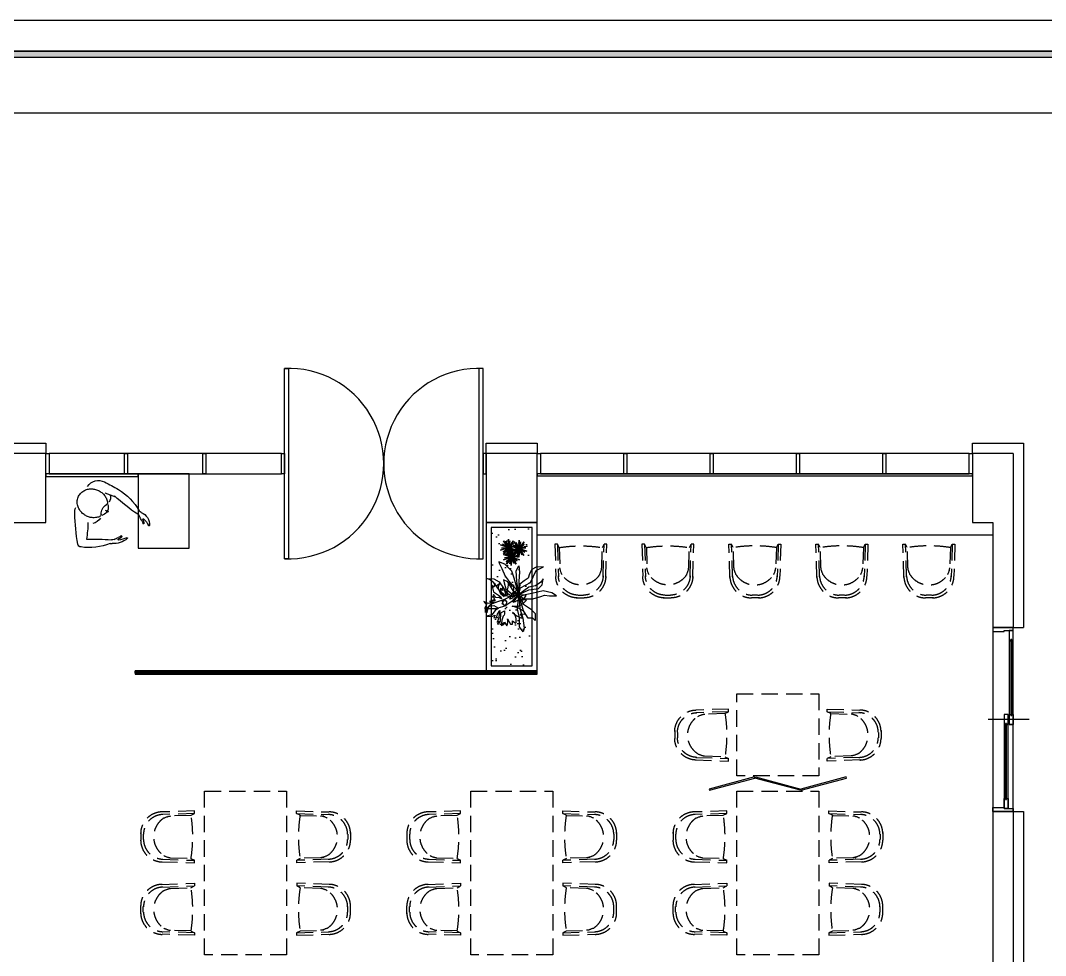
# Model space of a CAD drawing. Header units: inches. Extents: x 405346 to 489838, y -25612 to 14934.
# Drawn here: x 435196 to 445209, y -15275 to -6142 of the extents above; entities that cross this region are included whole.
import ezdxf
from ezdxf.enums import TextEntityAlignment as Align

# ---------------------------------------------------------------- set-up
doc = ezdxf.new("R2010")
doc.units = ezdxf.units.IN
doc.header["$LTSCALE"] = 200
doc.header["$MEASUREMENT"] = 0
doc.linetypes.add('DH-HID2', pattern=[1.2, 0.8, -0.4])
for name, color, linetype in [('04_FUR', 6, 'Continuous'), ('06-FUR', 6, 'Continuous'), ('07-DIM WAL', 5, 'Continuous'), ('08-HAT', 8, 'Continuous'), ('BLOCK', 6, 'Continuous'), ('C-WIN', 4, 'Continuous'), ('CO-DO-FR', 7, 'Continuous'), ('CO-DOOR', 8, 'Continuous'), ('CO-TREE', 251, 'Continuous'), ('F-SYM', 7, 'Continuous'), ('FORM(YOURNAME)-11', 1, 'Continuous'), ('FU-FURM', 251, 'DH-HID2'), ('TB-TEXT', 4, 'Continuous'), ('도면층2', 2, 'Continuous')]:
    doc.layers.add(name, color=color, linetype=linetype)
doc.styles.add('YOURNAME', font='HY울릉도M.TTF')

# ---------------------------------------------------------------- blocks, each defined once
blk = doc.blocks.new('FORM-PLAN')
at = {"layer": 'FORM(YOURNAME)-11'}
h = blk.add_hatch(color=256, dxfattribs=at)
h.dxf.hatch_style = 1
h.paths.add_polyline_path([(-71444, 55115), (10556, 55115), (10556, 54915), (-71444, 54915)])
h.paths.add_polyline_path([(-71444, -2085), (10556, -2085), (10556, -2285), (-71444, -2285)])
at = {"layer": 'Defpoints', "color": 158}
for points in [[(-71444, -2285), (10556, -2285), (10556, 55115), (-71444, 55115)], [(-69444, 53115), (-64, 53115), (-64, 1215), (-69444, 1215)]]:
    blk.add_lwpolyline(points, close=True, dxfattribs=at)
at = {"layer": 'FORM(YOURNAME)-11', "color": 250}
blk.add_lwpolyline([(-72444, -3285), (11556, -3285), (11556, 56115), (-72444, 56115)], close=True, dxfattribs=at)
at = {"layer": 'FORM(YOURNAME)-11'}
blk.add_lwpolyline([(-71444, 55115), (10556, 55115), (10556, 54915), (-71444, 54915)], close=True, dxfattribs=at)
at = {"layer": 'FORM(YOURNAME)-11', "color": 3, "style": 'YOURNAME'}
for tag, height, p in [('1', 450, (9905, 18188)), ('2', 450, (9905, 17544)), ('3', 450, (9905, 16257)), ('4', 450, (9905, 14326)), ('5', 515, (9905, 12009)), ('6', 515, (9905, 9757)), ('7', 515, (9905, 7504)), ('8', 515, (9905, 5252)), ('9', 515, (9905, 2999)), ('10', 515, (5655, 811)), ('11', 515, (9905, 747)), ('12', 515, (5655, -1441)), ('13', 515, (9905, -1441))]:
    blk.add_attdef(tag, text='', height=height, dxfattribs=at).set_placement(p, align=Align.MIDDLE_RIGHT)
blk = doc.blocks.new('*U201')
at = {"layer": 'F-SYM', "xscale": 0.3000000000000001, "yscale": 0.3000000000000001, "zscale": 0.3000000000000001}
blk.add_blockref('FORM-PLAN', (447071, -22977), dxfattribs=at)
blk = doc.blocks.new('FLOOR')
at = {"layer": '08-HAT'}
h = blk.add_hatch(dxfattribs=at)
h.set_pattern_fill('ANSI31', color=256, scale=10)
h.paths.add_polyline_path([(440292, 31922), (436362, 31922), (436362, 31892), (440292, 31892)])
at = {"layer": 'C-WIN'}
for p, q in [((437792, 34048), (435522, 34048)), ((444512, 34048), (440322, 34048)), ((435522, 33848), (437792, 33848)), ((440322, 33848), (444512, 33848))]:
    blk.add_line(p, q, dxfattribs=at)
for points in [[(444742, 30548), (444942, 30548), (444942, 32348), (444742, 32348)], [(444942, 30548), (444942, 32348), (444742, 32348), (444742, 30548)]]:
    blk.add_lwpolyline(points, close=True, dxfattribs=at)
at = {"layer": 'CO-DO-FR'}
for points in [[(435492, 34048), (435522, 34048), (435522, 33848), (435492, 33848)], [(436258, 34048), (436288, 34048), (436288, 33848), (436258, 33848)], [(437024, 34048), (437054, 34048), (437054, 33848), (437024, 33848)], [(437792, 34048), (437822, 34048), (437822, 33848), (437792, 33848)], [(439792, 34048), (439762, 34048), (439762, 33848), (439792, 33848)], [(440292, 34048), (440322, 34048), (440322, 33848), (440292, 33848)], [(441136, 34048), (441166, 34048), (441166, 33848), (441136, 33848)], [(441980, 34048), (442010, 34048), (442010, 33848), (441980, 33848)], [(442824, 34048), (442854, 34048), (442854, 33848), (442824, 33848)], [(443668, 34048), (443698, 34048), (443698, 33848), (443668, 33848)], [(444512, 34048), (444542, 34048), (444542, 33848), (444512, 33848)], [(444942, 32348), (444742, 32348), (444742, 32318), (444742, 32318), (444742, 32308), (444852, 32308), (444852, 32318), (444942, 32318), (444942, 32348)], [(444942, 30548), (444742, 30548), (444742, 30578), (444742, 30578), (444742, 30588), (444852, 30588), (444852, 30578), (444942, 30578), (444942, 30548)]]:
    blk.add_lwpolyline(points, close=True, dxfattribs=at)
at = {"layer": 'CO-DOOR', "color": 251}
blk.add_line((445097, 31448), (444697, 31448), dxfattribs=at)
at = {"layer": 'CO-DOOR'}
for points in [[(437822, 33018), (437822, 34877), (437862, 34877), (437862, 33018)], [(439762, 33018), (439762, 34877), (439722, 34877), (439722, 33018)], [(444942, 32218), (444942, 32318), (444902, 32318), (444902, 32218), (444917, 32218), (444917, 32228), (444927, 32228), (444927, 32218), (444942, 32218)], [(444917, 32228), (444917, 31488), (444927, 31488), (444927, 32228)], [(444892, 31398), (444892, 31498), (444852, 31498), (444852, 31398), (444867, 31398), (444867, 31408), (444877, 31408), (444877, 31398), (444892, 31398)], [(444942, 31498), (444942, 31398), (444902, 31398), (444902, 31498), (444917, 31498), (444917, 31488), (444927, 31488), (444927, 31498), (444942, 31498)], [(444867, 31408), (444867, 30668), (444877, 30668), (444877, 31408)], [(444892, 30678), (444892, 30578), (444852, 30578), (444852, 30678), (444867, 30678), (444867, 30668), (444877, 30668), (444877, 30678), (444892, 30678)]]:
    blk.add_lwpolyline(points, close=True, dxfattribs=at)
at = {"layer": 'CO-DOOR', "color": 251}
for points in [[(444902, 32318), (444902, 31398), (444942, 31398), (444942, 32318)], [(444892, 30578), (444892, 31498), (444852, 31498), (444852, 30578)]]:
    blk.add_lwpolyline(points, close=True, dxfattribs=at)
at = {"layer": 'CO-DOOR'}
for centre, start, end in [((437862, 33948), 267.5349, 92.4651), ((439722, 33948), 87.5349, 272.4651)]:
    blk.add_arc(centre, 930, start, end, dxfattribs=at)
at = {"layer": '도면층2', "color": 6}
for p, q in [((444542, 34048), (444542, 34148)), ((444542, 34148), (445042, 34148)), ((445042, 34148), (445042, 32348)), ((445042, 34148), (445042, 34048)), ((444942, 32348), (445042, 32348)), ((444942, 30548), (445042, 30548)), ((445042, 30548), (445042, 27748))]:
    blk.add_line(p, q, dxfattribs=at)
at = {"layer": '도면층2'}
for p, q in [((444542, 34048), (444542, 33372)), ((444942, 34048), (444542, 34048)), ((444542, 34048), (444542, 33372)), ((444942, 34048), (444942, 32348)), ((434992, 33372), (435492, 33372)), ((444542, 33372), (444742, 33372)), ((444742, 33372), (444742, 32348)), ((444942, 33372), (444942, 33372)), ((444742, 32348), (444942, 32348)), ((444742, 32348), (444942, 32348)), ((444742, 30548), (444742, 28348)), ((444742, 30548), (444942, 30548)), ((444742, 30548), (444942, 30548)), ((444942, 30548), (444942, 27748))]:
    blk.add_line(p, q, dxfattribs=at)
at = {"layer": '도면층2', "color": 6}
for points in [[(435492, 34048), (434992, 34048), (434992, 34148), (435492, 34148)], [(440292, 34048), (439792, 34048), (439792, 34148), (440292, 34148)]]:
    blk.add_lwpolyline(points, close=True, dxfattribs=at)
at = {"layer": '도면층2'}
for points in [[(434992, 33372), (435492, 33372), (435492, 34048), (434992, 34048)], [(439792, 33372), (440292, 33372), (440292, 34048), (439792, 34048)]]:
    blk.add_lwpolyline(points, close=True, dxfattribs=at)
at = {"layer": '도면층2', "color": 3}
blk.add_lwpolyline([(440292, 31922), (436362, 31922), (436362, 31892), (440292, 31892)], close=True, dxfattribs=at)
blk = doc.blocks.new('T-022')
at = {"layer": 'CO-TREE'}
for p, q in [((-165, 222), (-34, 125)), ((-38, 119), (-165, 222)), ((-123, 225), (-35, 129)), ((-40, 127), (-123, 225)), ((-83, 281), (-34, 125)), ((-40, 123), (-83, 281)), ((-47, 258), (-32, 129)), ((-37, 130), (-47, 258)), ((-40, 127), (18, 280)), ((-37, 130), (100, 220)), ((18, 280), (-34, 125)), ((100, 220), (-34, 125)), ((-33, 131), (34, 240)), ((34, 240), (-29, 127)), ((-197, 126), (-34, 125)), ((-34, 118), (-197, 126)), ((-59, -88), (-187, 15)), ((-187, 15), (-55, -82)), ((-167, 29), (-34, 125)), ((-30, 119), (-167, 29)), ((-164, 153), (-37, 128)), ((-40, 123), (-164, 153)), ((-156, 71), (-39, 125)), ((-38, 119), (-156, 71)), ((-144, 18), (-56, -77)), ((-61, -80), (-144, 18)), ((-105, 74), (-55, -82)), ((-62, -84), (-105, 74)), ((-101, 9), (-38, 122)), ((-34, 118), (-101, 9)), ((-85, -31), (-34, 125)), ((-27, 122), (-85, -31)), ((-68, 51), (-53, -78)), ((-59, -77), (-68, 51)), ((-61, -80), (-3, 73)), ((-59, -77), (78, 13)), ((-3, 73), (-55, -82)), ((-55, -75), (13, 33)), ((78, 13), (-55, -82)), ((13, 33), (-51, -80)), ((-20, -9), (-35, 120)), ((130, 123), (-34, 125)), ((16, -32), (-34, 125)), ((98, 27), (-34, 125)), ((-33, 131), (130, 123)), ((55, 25), (-32, 120)), ((97, 96), (-30, 121)), ((-30, 119), (-20, -9)), ((-29, 130), (89, 178)), ((-29, 130), (98, 27)), ((89, 178), (-28, 124)), ((-27, 127), (16, -32)), ((-27, 127), (97, 96)), ((-27, 122), (55, 25)), ((3, 73), (134, -25)), ((130, -30), (3, 73)), ((4, 4), (131, -21)), ((128, -27), (4, 4)), ((45, 75), (133, -20)), ((128, -22), (45, 75)), ((85, 131), (134, -25)), ((128, -27), (85, 131)), ((121, 109), (136, -20)), ((131, -19), (121, 109)), ((128, -22), (186, 131)), ((131, -19), (268, 71)), ((186, 131), (134, -25)), ((268, 71), (134, -25)), ((135, -18), (202, 91)), ((202, 91), (139, -22)), ((139, -19), (257, 29)), ((257, 29), (140, -25)), ((-55, -89), (-219, -81)), ((-219, -81), (-55, -82)), ((-188, -178), (-55, -82)), ((-51, -88), (-188, -178)), ((-62, -84), (-186, -54)), ((-186, -54), (-59, -79)), ((-178, -136), (-60, -82)), ((-59, -88), (-178, -136)), ((-123, -198), (-59, -85)), ((-55, -89), (-123, -198)), ((-107, -238), (-55, -82)), ((-49, -84), (-107, -238)), ((-42, -215), (-57, -87)), ((-55, -75), (109, -83)), ((109, -83), (-55, -82)), ((-6, -238), (-55, -82)), ((77, -179), (-55, -82)), ((34, -182), (-54, -87)), ((-51, -77), (68, -29)), ((-51, -77), (77, -179)), ((76, -111), (-51, -86)), ((-51, -88), (-42, -215)), ((68, -29), (-50, -83)), ((-49, -80), (-6, -238)), ((-49, -80), (76, -111)), ((-49, -84), (34, -182)), ((1, -120), (134, -25)), ((138, -30), (1, -120)), ((12, -78), (129, -24)), ((130, -30), (12, -78)), ((181, -50), (18, -42)), ((18, -42), (182, -43)), ((67, -140), (130, -27)), ((134, -31), (67, -140)), ((83, -180), (134, -25)), ((141, -27), (83, -180)), ((148, -158), (133, -29)), ((184, -181), (134, -25)), ((266, -122), (134, -25)), ((298, -26), (134, -25)), ((135, -18), (298, -26)), ((223, -125), (136, -30)), ((265, -53), (138, -28)), ((138, -30), (148, -158)), ((139, -19), (266, -122)), ((141, -23), (184, -181)), ((141, -23), (265, -53)), ((141, -27), (223, -125))]:
    blk.add_line(p, q, dxfattribs=at)
blk = doc.blocks.new('T-039')
at = {"layer": 'CO-TREE'}
for p, q in [((-25, 405), (-48, 301)), ((12, 461), (-25, 405)), ((4, 318), (12, 377)), ((12, 377), (12, 461)), ((-298, 216), (-343, 304)), ((-343, 304), (-337, 214)), ((-125, 290), (-196, 301)), ((-196, 301), (-156, 270)), ((-156, 270), (-111, 205)), ((-80, 242), (-125, 290)), ((-48, 301), (-19, 160)), ((20, 270), (4, 318)), ((46, 174), (20, 270)), ((-337, 214), (-311, 160)), ((-311, 160), (-259, 135)), ((-153, 146), (-298, 216)), ((-259, 135), (-203, 118)), ((-88, 25), (-153, 146)), ((-111, 205), (-93, 124)), ((-61, 124), (-80, 242)), ((-19, 160), (2, 59)), ((46, 62), (46, 174)), ((111, 61), (168, 146)), ((168, 146), (225, 203)), ((225, 203), (311, 203)), ((311, 203), (282, 175)), ((282, 175), (282, 118)), ((-356, 2), (-277, 11)), ((-293, -31), (-356, 2)), ((-277, 11), (-169, 2)), ((-4, 3), (-204, -54)), ((-203, 118), (-172, 67)), ((-172, 67), (-132, 14)), ((-169, 2), (-4, 3)), ((-4, 3), (-167, -20)), ((-132, 14), (-4, 3)), ((-93, 124), (-4, 3)), ((-4, 3), (-88, 25)), ((-85, -40), (-4, 3)), ((-4, 3), (-61, 124)), ((-4, 3), (-25, -45)), ((-17, -85), (-4, 3)), ((-4, 3), (46, 62)), ((196, 61), (-4, 3)), ((-4, 3), (111, 61)), ((2, 59), (-4, 3)), ((-4, 3), (167, 16)), ((173, -12), (-4, 3)), ((-4, 3), (25, -96)), ((167, 16), (283, 53)), ((275, 11), (173, -12)), ((282, 118), (196, 61)), ((391, 11), (275, 11)), ((283, 53), (406, 70)), ((451, 56), (391, 11)), ((406, 70), (451, 56)), ((-318, -111), (-375, -168)), ((-290, -82), (-318, -111)), ((-167, -20), (-293, -31)), ((-204, -54), (-290, -82)), ((-182, -127), (-85, -40)), ((-67, -76), (-161, -133)), ((-75, -155), (-46, -122)), ((-25, -45), (-67, -76)), ((-46, -122), (-17, -85)), ((-30, -150), (12, -88)), ((12, -88), (4, -17)), ((4, -17), (82, -82)), ((25, -96), (12, -161)), ((53, -168), (25, -111)), ((82, -82), (139, -168)), ((-375, -168), (-403, -240)), ((-403, -240), (-380, -231)), ((-380, -231), (-324, -203)), ((-324, -203), (-227, -164)), ((-227, -164), (-182, -127)), ((-198, -302), (-161, -237)), ((-161, -133), (-185, -186)), ((-185, -186), (-148, -175)), ((-161, -237), (-83, -186)), ((-148, -175), (-75, -155)), ((-61, -237), (-148, -302)), ((-83, -186), (-30, -150)), ((12, -161), (-61, -237)), ((82, -254), (53, -168)), ((139, -168), (168, -282)), ((-201, -386), (-198, -302)), ((-185, -347), (-201, -386)), ((-148, -302), (-185, -347)), ((111, -339), (82, -254)), ((168, -397), (111, -339)), ((168, -282), (168, -397))]:
    blk.add_line(p, q, dxfattribs=at)
blk = doc.blocks.new('T-038')
at = {"layer": 'CO-TREE'}
for p, q in [((-256, 255), (-247, 200)), ((-202, 237), (-256, 255)), ((-247, 200), (-238, 182)), ((-192, 383), (-202, 337)), ((-202, 337), (-183, 301)), ((-128, 182), (-202, 237)), ((-156, 356), (-192, 383)), ((-183, 301), (-165, 283)), ((-165, 283), (-110, 246)), ((-128, 310), (-156, 356)), ((-92, 301), (-128, 310)), ((-101, 392), (-110, 337)), ((-110, 337), (-92, 301)), ((-110, 246), (-55, 127)), ((-83, 374), (-101, 392)), ((-19, 301), (-83, 374)), ((18, 237), (-19, 301)), ((18, 155), (18, 237)), ((45, 219), (18, 109)), ((73, 264), (45, 219)), ((109, 328), (73, 264)), ((137, 356), (109, 328)), ((173, 356), (137, 356)), ((164, 292), (173, 356)), ((173, 273), (164, 292)), ((210, 301), (173, 273)), ((201, 191), (246, 283)), ((246, 310), (210, 301)), ((246, 283), (246, 310)), ((-394, 91), (-449, 72)), ((-449, 72), (-449, 36)), ((-449, 36), (-357, 27)), ((-403, 145), (-366, 109)), ((-330, 145), (-403, 145)), ((-366, 109), (-394, 91)), ((-357, 27), (-266, 8)), ((-256, 136), (-330, 145)), ((-238, 182), (-284, 173)), ((-284, 173), (-266, 155)), ((-266, 155), (-211, 136)), ((-266, 8), (-229, 17)), ((-183, 91), (-256, 136)), ((-229, 17), (-174, -1)), ((-211, 136), (-138, 118)), ((-119, 63), (-183, 91)), ((-138, 118), (-119, 63)), ((-55, 127), (-128, 182)), ((-46, 8), (-83, 8)), ((-83, 8), (-83, -19)), ((-28, -10), (-46, 8)), ((-10, 8), (-28, -10)), ((-19, -19), (-10, 8)), ((18, 109), (18, 155)), ((137, 118), (201, 191)), ((164, 155), (137, 118)), ((228, 182), (164, 155)), ((265, 191), (228, 182)), ((338, 191), (265, 191)), ((265, 17), (320, 54)), ((301, 27), (265, 17)), ((301, 118), (320, 145)), ((356, 118), (301, 118)), ((338, 27), (301, 27)), ((320, 145), (347, 173)), ((320, 54), (365, 81)), ((329, -37), (402, 8)), ((347, 173), (338, 191)), ((365, 17), (338, 27)), ((365, 118), (356, 118)), ((365, 81), (365, 118)), ((402, 8), (365, 17)), ((-421, -138), (-375, -202)), ((-366, -156), (-421, -138)), ((-330, -156), (-366, -156)), ((-321, -47), (-339, -83)), ((-293, -74), (-339, -120)), ((-339, -83), (-293, -74)), ((-339, -120), (-266, -111)), ((-220, -111), (-330, -156)), ((-266, -28), (-321, -47)), ((-174, -1), (-266, -28)), ((-266, -111), (-165, -47)), ((-266, -257), (-174, -120)), ((-165, -47), (-220, -111)), ((-174, -120), (-128, -101)), ((-147, -138), (-156, -211)), ((-128, -101), (-147, -138)), ((-83, -19), (-110, -19)), ((-110, -19), (-101, -28)), ((-101, -28), (-101, -65)), ((-101, -65), (-83, -56)), ((-83, -56), (-83, -92)), ((-83, -92), (-74, -65)), ((-74, -65), (-28, -92)), ((-46, -74), (-10, -65)), ((-28, -92), (-46, -74)), ((9, -28), (-19, -19)), ((-19, -56), (9, -28)), ((-10, -65), (-19, -56)), ((0, -248), (54, -156)), ((54, -156), (100, -220)), ((100, -129), (265, -156)), ((173, -175), (100, -129)), ((146, -111), (109, -37)), ((109, -37), (164, -37)), ((310, -120), (146, -111)), ((164, -37), (192, -47)), ((237, -193), (173, -175)), ((192, -47), (210, -65)), ((210, -65), (292, -92)), ((246, -248), (237, -193)), ((265, -156), (329, -184)), ((292, -92), (347, -101)), ((347, -138), (310, -120)), ((310, -147), (347, -138)), ((374, -165), (310, -147)), ((365, -37), (329, -37)), ((329, -184), (374, -165)), ((338, -56), (365, -37)), ((374, -56), (338, -56)), ((347, -65), (374, -56)), ((384, -65), (347, -65)), ((347, -101), (402, -101)), ((365, -74), (384, -65)), ((402, -101), (365, -74)), ((-375, -202), (-430, -229)), ((-430, -229), (-357, -248)), ((-357, -248), (-394, -284)), ((-394, -284), (-266, -257)), ((-156, -211), (-211, -257)), ((-211, -257), (-183, -266)), ((-183, -266), (-92, -220)), ((-92, -220), (-128, -257)), ((-128, -257), (-83, -229)), ((-83, -229), (-110, -303)), ((-110, -303), (-83, -257)), ((-83, -257), (-74, -330)), ((-74, -330), (-55, -239)), ((-37, -357), (-74, -440)), ((-74, -440), (-10, -394)), ((-55, -239), (-37, -357)), ((-10, -394), (45, -421)), ((18, -339), (0, -248)), ((82, -367), (18, -339)), ((137, -376), (82, -367)), ((82, -403), (137, -376)), ((100, -220), (182, -284)), ((182, -284), (210, -394)), ((192, -220), (246, -248)), ((219, -293), (192, -220)), ((210, -394), (219, -293)), ((45, -421), (137, -412)), ((137, -412), (82, -403))]:
    blk.add_line(p, q, dxfattribs=at)
blk = doc.blocks.new('F-122')
at = {"layer": 'FU-FURM'}
for p, q in [((-45, 508), (33, 508)), ((-26, 482), (27, 482)), ((-228, -17), (-218, 303)), ((218, 302), (228, -17)), ((243, 308), (254, -17)), ((-254, -17), (-244, 297)), ((-210, 17), (-204, 215)), ((-203, 225), (-204, 222)), ((-204, 222), (-204, 219)), ((-204, 219), (-204, 215)), ((-202, 231), (-203, 228)), ((-203, 228), (-203, 225)), ((-201, 235), (-202, 231)), ((-200, 238), (-201, 235)), ((-199, 242), (-200, 238)), ((-198, 247), (-199, 242)), ((-196, 252), (-198, 247)), ((-194, 257), (-196, 252)), ((-192, 262), (-194, 257)), ((-190, 267), (-192, 262)), ((-188, 272), (-190, 267)), ((-186, 277), (-188, 272)), ((-183, 281), (-186, 277)), ((183, 282), (185, 278)), ((185, 278), (187, 273)), ((187, 273), (189, 268)), ((189, 268), (191, 263)), ((191, 263), (193, 257)), ((193, 257), (195, 252)), ((195, 252), (197, 247)), ((197, 247), (199, 243)), ((199, 243), (200, 239)), ((200, 239), (201, 235)), ((201, 235), (201, 232)), ((201, 232), (202, 229)), ((202, 229), (203, 226)), ((203, 226), (203, 222)), ((203, 222), (203, 219)), ((203, 219), (204, 216)), ((204, 216), (210, 17)), ((-212, 17), (-228, -17)), ((212, 17), (228, -17)), ((-228, -17), (-254, -17)), ((254, -17), (228, -17))]:
    blk.add_line(p, q, dxfattribs=at)
for centre, radius, start, end in [((-31, 294), 214, 90.9092, 178.7855), ((30, 294), 214, 1.3567, 89.233), ((-25, 287), 194, 90.9092, 178.7854), ((24, 287), 194, 1.3565, 89.233), ((0, 162), 219, 33.195, 146.9472), ((0, 162), 219, 158.3494, 158.4722), ((0, 162), 219, 21.67, 21.7928), ((-2, 1331), 1331, 260.9232, 279.2189)]:
    blk.add_arc(centre, radius, start, end, dxfattribs=at)
blk = doc.blocks.new('H-092')
at = {"layer": 'BLOCK'}
for p, q in [((21.284736, 100.433664), (15.56928, 91.725312)), ((27.60768, 108.632064), (21.284736, 100.433664)), ((34.474368, 116.289408), (27.60768, 108.632064)), ((41.82144, 123.383424), (34.474368, 116.289408)), ((49.588224, 129.89952), (41.82144, 123.383424)), ((57.717888, 135.830016), (49.588224, 129.89952)), ((66.157056, 141.17184), (57.717888, 135.830016)), ((74.858112, 145.926528), (66.157056, 141.17184)), ((83.777664, 150.098688), (74.858112, 145.926528)), ((92.876928, 153.694464), (83.777664, 150.098688)), ((102.121344, 156.720384), (92.876928, 153.694464)), ((111.481344, 159.184128), (102.121344, 156.720384)), ((120.928896, 161.092608), (111.481344, 159.184128)), ((130.440192, 162.4512), (120.928896, 161.092608)), ((139.992576, 163.264512), (130.440192, 162.4512)), ((149.564928, 163.535232), (139.992576, 163.264512)), ((159.137664, 163.264512), (149.564928, 163.535232)), ((168.690048, 162.450816), (159.137664, 163.264512)), ((178.20096, 161.092224), (168.690048, 162.450816)), ((187.648896, 159.18336), (178.20096, 161.092224)), ((197.008512, 156.719616), (187.648896, 159.18336)), ((206.253312, 153.693312), (197.008512, 156.719616)), ((215.352192, 150.097536), (206.253312, 153.693312)), ((224.271744, 145.925376), (215.352192, 150.097536)), ((232.9728, 141.170304), (224.271744, 145.925376)), ((241.411968, 135.82848), (232.9728, 141.170304)), ((249.541248, 129.897984), (241.411968, 135.82848)), ((257.308032, 123.381504), (249.541248, 129.897984)), ((264.65472, 116.287488), (257.308032, 123.381504)), ((271.521408, 108.630144), (264.65472, 116.287488)), ((272.610816, 107.305728), (271.521408, 108.630144)), ((548.012928, 199.117824), (547.583616, 199.747584)), ((548.53632, 198.316032), (548.012928, 199.117824)), ((549.001728, 197.570688), (548.53632, 198.316032)), ((549.419904, 196.873728), (549.001728, 197.570688)), ((549.057792, 169.703424), (549.33504, 169.567488)), ((549.33504, 169.567488), (550.937856, 169.034496)), ((549.798912, 196.21824), (549.419904, 196.873728)), ((550.145664, 195.597312), (549.798912, 196.21824)), ((550.466304, 195.005184), (550.145664, 195.597312)), ((550.765056, 194.435712), (550.466304, 195.005184)), ((551.046144, 193.884672), (550.765056, 194.435712)), ((550.937856, 169.034496), (552.478848, 169.024128)), ((551.312256, 193.347456), (551.046144, 193.884672)), ((551.566464, 192.819456), (551.312256, 193.347456)), ((551.811456, 192.296448), (551.566464, 192.819456)), ((552.048768, 191.77536), (551.811456, 192.296448)), ((552.28032, 191.251584), (552.048768, 191.77536)), ((552.508416, 190.72128), (552.28032, 191.251584)), ((552.478848, 169.024128), (553.81248, 169.623168)), ((552.733824, 190.180224), (552.508416, 190.72128)), ((552.958464, 189.624192), (552.733824, 190.180224)), ((553.183872, 189.048192), (552.958464, 189.624192)), ((553.410432, 188.446464), (553.183872, 189.048192)), ((553.640064, 187.813248), (553.410432, 188.446464)), ((553.873536, 187.141632), (553.640064, 187.813248)), ((553.81248, 169.623168), (554.828928, 170.781312)), ((554.111616, 186.422784), (553.873536, 187.141632)), ((554.354304, 185.647104), (554.111616, 186.422784)), ((554.601984, 184.804224), (554.354304, 185.647104)), ((554.85312, 183.88032), (554.601984, 184.804224)), ((554.828928, 170.781312), (555.495552, 172.333056)), ((555.105024, 182.8608), (554.85312, 183.88032)), ((555.35232, 181.72992), (555.105024, 182.8608)), ((555.585024, 180.4704), (555.35232, 181.72992)), ((555.495552, 172.333056), (555.85152, 174.07488)), ((555.78624, 179.069184), (555.585024, 180.4704)), ((555.929088, 177.520512), (555.78624, 179.069184)), ((555.85152, 174.07488), (555.970944, 175.838976)), ((555.970944, 175.838976), (555.929088, 177.520512)), ((-2.727936, 31.689984), (-2.72832, 21.053568)), ((-2.72832, 21.053568), (-1.8144, 10.461312)), ((-1.813632, 42.28224), (-2.727936, 31.689984)), ((-1.8144, 10.461312), (0, 0)), ((0.001152, 52.743552), (-1.813632, 42.28224)), ((0, 0), (2.688384, -10.248192)), ((2.689536, 62.991744), (0.001152, 52.743552)), ((6.213888, 72.948864), (2.689536, 62.991744)), ((10.52544, 82.546944), (6.213888, 72.948864)), ((15.56928, 91.725312), (10.52544, 82.546944)), ((291.275904, 26.36928), (312.467328, 26.36928)), ((307.126272, 18.210048), (307.358976, 18.238464)), ((307.35936, 34.500096), (307.126656, 34.528896)), ((307.358976, 18.238464), (308.323584, 18.367872)), ((308.323968, 34.370688), (307.35936, 34.500096)), ((308.323584, 18.367872), (309.3792, 18.530688)), ((309.379968, 34.207488), (308.323968, 34.370688)), ((309.3792, 18.530688), (310.541952, 18.737664)), ((310.542336, 34.000512), (309.379968, 34.207488)), ((310.541952, 18.737664), (311.826816, 19.002624)), ((311.8272, 33.735552), (310.542336, 34.000512)), ((311.826816, 19.002624), (313.248, 19.345152)), ((313.248768, 33.393024), (311.8272, 33.735552)), ((313.248, 19.345152), (314.811648, 19.79136)), ((314.812032, 32.946816), (313.248768, 33.393024)), ((314.811648, 19.79136), (316.505856, 20.37504)), ((316.50624, 32.362752), (314.812032, 32.946816)), ((316.505856, 20.37504), (318.282624, 21.13728)), ((318.283008, 31.600512), (316.50624, 32.362752)), ((318.282624, 21.13728), (320.035584, 22.1184)), ((320.035968, 30.619392), (318.283008, 31.600512)), ((320.035584, 22.1184), (321.580416, 23.341056)), ((321.5808, 29.396352), (320.035968, 30.619392)), ((321.580416, 23.341056), (322.66752, 24.786432)), ((322.667904, 27.950976), (321.5808, 29.396352)), ((322.66752, 24.786432), (323.06304, 26.368896)), ((323.06304, 26.368896), (322.667904, 27.950976)), ((2.688384, -10.248192), (6.212352, -20.205696)), ((6.212352, -20.205696), (10.52352, -29.803392)), ((10.52352, -29.803392), (15.566976, -38.982144)), ((15.566976, -38.982144), (21.282048, -47.69088)), ((21.282048, -47.69088), (27.604992, -55.889664)), ((27.604992, -55.889664), (34.471296, -63.547008)), ((34.471296, -63.547008), (41.818368, -70.641408)), ((41.818368, -70.641408), (49.584768, -77.157504)), ((49.584768, -77.157504), (57.714048, -83.088384)), ((57.714048, -83.088384), (66.153216, -88.430592)), ((66.153216, -88.430592), (74.853888, -93.185664)), ((74.853888, -93.185664), (83.77344, -97.357824)), ((83.77344, -97.357824), (92.872704, -100.953984)), ((206.248704, -100.956672), (215.348352, -97.36128)), ((215.348352, -97.36128), (224.267904, -93.189504)), ((224.267904, -93.189504), (232.96896, -88.434816)), ((232.96896, -88.434816), (241.408128, -83.092992)), ((241.408128, -83.092992), (249.537792, -77.16288)), ((249.537792, -77.16288), (257.304576, -70.646784)), ((257.304576, -70.646784), (264.652032, -63.552768)), ((264.652032, -63.552768), (271.51872, -55.895808)), ((271.51872, -55.895808), (272.611584, -54.566016)), ((92.872704, -100.953984), (102.11712, -103.980288)), ((102.11712, -103.980288), (111.476736, -106.444416)), ((111.476736, -106.444416), (120.924288, -108.352896)), ((120.924288, -108.352896), (130.435584, -109.711872)), ((130.435584, -109.711872), (139.987968, -110.525568)), ((139.987968, -110.525568), (149.56032, -110.796672)), ((149.56032, -110.796672), (159.133056, -110.525952)), ((159.133056, -110.525952), (168.68544, -109.713024)), ((168.68544, -109.713024), (178.196736, -108.354432)), ((178.196736, -108.354432), (187.644288, -106.446336)), ((187.644288, -106.446336), (197.004288, -103.982592)), ((197.004288, -103.982592), (206.248704, -100.956672))]:
    blk.add_line(p, q, dxfattribs=at)
for centre, radius, start, end in [((2280.19008, -1154.893824), 2612.404608, 142.222, 148.8030000001), ((241.329408, 425.346432), 32.8416, 61.51854, 141.0481), ((34.507776, -104.089728), 601.22304, 40.7222300002, 68.5449099999), ((-953.511168, 808.599936), 1299.66336, 332.6115000001, 339.9390000002), ((1118.39424, 1736.295168), 1615.824, 238.2156999998, 246.8383000001), ((470.65152, 213.239424), 39.410304, 31.1911100001, 71.9938700001), ((520.030464, 313.85472), 39.410304, 220.7228999999, 248.0511999997), ((866.478336, 476.527488), 436.02432, 213.8514000002, 219.6531999999), ((433.677312, 99.57696), 191.612928, 19.91315, 68.0506600002), ((542.471808, 215.693952), 3.84, 55.2992700002, 215.6405), ((459.458688, 156.173952), 98.306304, 26.3088700001, 35.64045), ((400.553472, 10.752), 253.122816, 36.2606871243, 55.2982199998), ((155.051136, 131.981952), 127.999872, 148.8030000001, 176.0864), ((184.789248, 115.022976), 102.423936, 0, 52.1874700001), ((254.932992, 92.52096), 22.972416, 329.6627999999, 39.7872), ((425.684736, 111.190656), 136.491264, 25.3385599998, 39.65242), ((609.029376, 163.099392), 5.106816, 211.0123999999, 19.9135999998), ((367.971456, 26.36928), 108, 149.6632999998, 210.3367000002), ((229.014144, 29.607936), 85.71072, 311.5631999997, 353.3252), ((229.014144, 23.130624), 85.711104, 6.674834, 48.4368200002), ((156.364416, -85.358208), 127.999872, 183.9583000001, 268.2371999997), ((184.789248, -62.284416), 102.42432, 320.1335999999, 0), ((254.932992, -39.7824), 22.972416, 320.2128, 30.3372000001), ((714.493824, -1703.618688), 1615.824, 94.4749499999, 104.7050999999), ((588.883968, -53.316096), 39.410304, 269.3185000003, 310.1211), ((625.73376, 2.349696), 127.742208, 262.8745999996, 335.4198), ((879.486336, -429.548544), 436.024704, 121.6599999998, 127.4618), ((578.984064, 57.759744), 136.491264, 301.6605999999, 315.9745), ((660.195072, -75.580032), 3.84, 128.5301, 280.0012999999), ((596.56512, 4.326912), 98.30592, 308.5301999999, 332.1095999999), ((628.075776, 86.160384), 168.7488, 281.2655000005, 308.3774), ((680.285568, -39.376896), 3.896448, 324.2125999998, 144.2138), ((736.23552, -50.666112), 5.665536, 358.7777000001, 126.7988), ((86.070912, -1415.445504), 1299.662208, 79.6634399998, 84.5040299998), ((277.404288, 387.024768), 601.22304, 272.7679000001, 300.7546999999), ((605.000064, -163.511808), 39.410304, 82.8745299998, 120.7549), ((232.793472, 2397.869952), 2612.404608, 268.2371, 271.6153999998)]:
    blk.add_arc(centre, radius, start, end, dxfattribs=at)
blk = doc.blocks.new('FLLLL')
at = {"layer": '08-HAT'}
h = blk.add_hatch(dxfattribs=at)
h.set_pattern_fill('AR-SAND', color=256, scale=100, angle=-90)
h.set_pattern_definition([(307.5, (456757.47, 449126.53), (192.682377, 6.299336), [0, -152, 0, -170, 0, -162.5]), (277.5, (456757.47, 449126.53), (282.2146, -176.97767), [0, -82, 0, -137, 0, -52.5]), (237.5, (456757.47, 449249.53), (0.565905, -311.414186), [0, -50, 0, -180, 0, -235]), (227.5, (456757.47, 449249.53), (87.76756, -300.61266), [0, -25, 0, -118, 0, -135])])
h.paths.add_polyline_path([(466017, 7435), (466017, 8785), (465642, 8785), (465642, 7435)])
at = {"layer": '04_FUR'}
for points in [[(462192, 9310), (461292, 9310), (461292, 9285), (462192, 9285), (462192, 9310)], [(470342, 9310), (466092, 9310), (466092, 9290), (470342, 9290), (470342, 9310)], [(470342, 9290), (470342, 8835), (470542, 8835), (470542, 8710), (466092, 8710), (466092, 9290)]]:
    blk.add_lwpolyline(points, dxfattribs=at)
for points in [[(462192, 8585), (462692, 8585), (462692, 9310), (462192, 9310)], [(465592, 8835), (465592, 7385), (466092, 7385), (466092, 8835)], [(465642, 8785), (465642, 7435), (466042, 7435), (466042, 8785)]]:
    blk.add_lwpolyline(points, close=True, dxfattribs=at)
at = {"layer": '06-FUR', "color": 8}
for p, q in [((464266, 5011), (464266, 5089)), ((466866, 5011), (466866, 5089)), ((469466, 5011), (469466, 5089))]:
    blk.add_line(p, q, dxfattribs=at)
at = {"layer": '06-FUR'}
for points in [[(468218, 6338), (468215, 6350), (467770, 6231), (467774, 6219)], [(468218, 6338), (468222, 6350), (468666, 6231), (468662, 6219)], [(469114, 6338), (469110, 6350), (468666, 6231), (468669, 6219)]]:
    blk.add_lwpolyline(points, close=True, dxfattribs=at)
at = {"layer": 'FU-FURM'}
for p, q in [((462743, 6017), (462428, 6007)), ((462743, 5992), (462743, 6017)), ((463741, 6017), (464056, 6007)), ((463741, 5992), (463741, 6017)), ((465343, 6017), (465028, 6007)), ((465343, 5992), (465343, 6017)), ((466341, 6017), (466656, 6007)), ((466341, 5992), (466341, 6017)), ((467943, 6017), (467628, 6007)), ((467943, 5992), (467943, 6017)), ((468941, 6017), (469256, 6007)), ((468941, 5992), (468941, 6017)), ((462743, 5992), (462422, 5982)), ((462444, 5947), (462448, 5949)), ((462448, 5949), (462453, 5951)), ((462453, 5951), (462458, 5953)), ((462458, 5953), (462463, 5955)), ((462463, 5955), (462469, 5958)), ((462469, 5958), (462474, 5959)), ((462474, 5959), (462479, 5961)), ((462479, 5961), (462483, 5963)), ((462483, 5963), (462487, 5964)), ((462487, 5964), (462491, 5965)), ((462491, 5965), (462494, 5965)), ((462494, 5965), (462497, 5966)), ((462497, 5966), (462500, 5967)), ((462500, 5967), (462504, 5967)), ((462504, 5967), (462507, 5967)), ((462507, 5967), (462510, 5968)), ((462709, 5974), (462510, 5968)), ((462709, 5975), (462743, 5992)), ((463741, 5992), (464062, 5982)), ((463775, 5975), (463741, 5992)), ((463775, 5974), (463974, 5968)), ((463977, 5967), (463974, 5968)), ((463980, 5967), (463977, 5967)), ((463984, 5967), (463980, 5967)), ((463987, 5966), (463984, 5967)), ((463990, 5965), (463987, 5966)), ((463993, 5965), (463990, 5965)), ((463997, 5964), (463993, 5965)), ((464001, 5963), (463997, 5964)), ((464005, 5961), (464001, 5963)), ((464010, 5959), (464005, 5961)), ((464015, 5958), (464010, 5959)), ((464021, 5955), (464015, 5958)), ((464026, 5953), (464021, 5955)), ((464031, 5951), (464026, 5953)), ((464036, 5949), (464031, 5951)), ((464040, 5947), (464036, 5949)), ((465343, 5992), (465022, 5982)), ((465044, 5947), (465048, 5949)), ((465048, 5949), (465053, 5951)), ((465053, 5951), (465058, 5953)), ((465058, 5953), (465063, 5955)), ((465063, 5955), (465069, 5958)), ((465069, 5958), (465074, 5959)), ((465074, 5959), (465079, 5961)), ((465079, 5961), (465083, 5963)), ((465083, 5963), (465087, 5964)), ((465087, 5964), (465091, 5965)), ((465091, 5965), (465094, 5965)), ((465094, 5965), (465097, 5966)), ((465097, 5966), (465100, 5967)), ((465100, 5967), (465104, 5967)), ((465104, 5967), (465107, 5967)), ((465107, 5967), (465110, 5968)), ((465309, 5974), (465110, 5968)), ((465309, 5975), (465343, 5992)), ((466341, 5992), (466662, 5982)), ((466375, 5975), (466341, 5992)), ((466375, 5974), (466574, 5968)), ((466577, 5967), (466574, 5968)), ((466580, 5967), (466577, 5967)), ((466584, 5967), (466580, 5967)), ((466587, 5966), (466584, 5967)), ((466590, 5965), (466587, 5966)), ((466593, 5965), (466590, 5965)), ((466597, 5964), (466593, 5965)), ((466601, 5963), (466597, 5964)), ((466605, 5961), (466601, 5963)), ((466610, 5959), (466605, 5961)), ((466615, 5958), (466610, 5959)), ((466621, 5955), (466615, 5958)), ((466626, 5953), (466621, 5955)), ((466631, 5951), (466626, 5953)), ((466636, 5949), (466631, 5951)), ((466640, 5947), (466636, 5949)), ((467943, 5992), (467622, 5982)), ((467644, 5947), (467648, 5949)), ((467648, 5949), (467653, 5951)), ((467653, 5951), (467658, 5953)), ((467658, 5953), (467663, 5955)), ((467663, 5955), (467669, 5958)), ((467669, 5958), (467674, 5959)), ((467674, 5959), (467679, 5961)), ((467679, 5961), (467683, 5963)), ((467683, 5963), (467687, 5964)), ((467687, 5964), (467691, 5965)), ((467691, 5965), (467694, 5965)), ((467694, 5965), (467697, 5966)), ((467697, 5966), (467700, 5967)), ((467700, 5967), (467704, 5967)), ((467704, 5967), (467707, 5967)), ((467707, 5967), (467710, 5968)), ((467909, 5974), (467710, 5968)), ((467909, 5975), (467943, 5992)), ((468941, 5992), (469262, 5982)), ((468975, 5975), (468941, 5992)), ((468975, 5974), (469174, 5968)), ((469177, 5967), (469174, 5968)), ((469180, 5967), (469177, 5967)), ((469184, 5967), (469180, 5967)), ((469187, 5966), (469184, 5967)), ((469190, 5965), (469187, 5966)), ((469193, 5965), (469190, 5965)), ((469197, 5964), (469193, 5965)), ((469201, 5963), (469197, 5964)), ((469205, 5961), (469201, 5963)), ((469210, 5959), (469205, 5961)), ((469215, 5958), (469210, 5959)), ((469221, 5955), (469215, 5958)), ((469226, 5953), (469221, 5955)), ((469231, 5951), (469226, 5953)), ((469236, 5949), (469231, 5951)), ((469240, 5947), (469236, 5949)), ((462218, 5808), (462218, 5730)), ((464266, 5808), (464266, 5730)), ((464818, 5808), (464818, 5730)), ((466866, 5808), (466866, 5730)), ((467418, 5808), (467418, 5730)), ((469466, 5808), (469466, 5730)), ((462243, 5790), (462243, 5737)), ((464241, 5790), (464241, 5737)), ((464843, 5790), (464843, 5737)), ((466841, 5790), (466841, 5737)), ((467443, 5790), (467443, 5737)), ((469441, 5790), (469441, 5737)), ((462417, 5520), (462742, 5510)), ((462424, 5546), (462742, 5535)), ((462444, 5581), (462448, 5579)), ((462448, 5579), (462452, 5576)), ((462452, 5576), (462458, 5574)), ((462458, 5574), (462463, 5572)), ((462463, 5572), (462468, 5570)), ((462468, 5570), (462473, 5568)), ((462473, 5568), (462478, 5566)), ((462478, 5566), (462482, 5565)), ((462482, 5565), (462486, 5564)), ((462486, 5564), (462490, 5563)), ((462490, 5563), (462493, 5562)), ((462493, 5562), (462497, 5561)), ((462497, 5561), (462500, 5561)), ((462500, 5561), (462503, 5560)), ((462503, 5560), (462506, 5560)), ((462506, 5560), (462510, 5560)), ((462510, 5560), (462708, 5553)), ((462708, 5552), (462742, 5535)), ((462742, 5510), (462742, 5535)), ((463776, 5552), (463742, 5535)), ((464060, 5546), (463742, 5535)), ((463742, 5510), (463742, 5535)), ((464067, 5520), (463742, 5510)), ((463974, 5560), (463776, 5553)), ((463978, 5560), (463974, 5560)), ((463981, 5560), (463978, 5560)), ((463984, 5561), (463981, 5560)), ((463987, 5561), (463984, 5561)), ((463991, 5562), (463987, 5561)), ((463994, 5563), (463991, 5562)), ((463998, 5564), (463994, 5563)), ((464002, 5565), (463998, 5564)), ((464006, 5566), (464002, 5565)), ((464011, 5568), (464006, 5566)), ((464016, 5570), (464011, 5568)), ((464021, 5572), (464016, 5570)), ((464026, 5574), (464021, 5572)), ((464032, 5576), (464026, 5574)), ((464036, 5579), (464032, 5576)), ((464040, 5581), (464036, 5579)), ((465017, 5520), (465342, 5510)), ((465024, 5546), (465342, 5535)), ((465044, 5581), (465048, 5579)), ((465048, 5579), (465052, 5576)), ((465052, 5576), (465058, 5574)), ((465058, 5574), (465063, 5572)), ((465063, 5572), (465068, 5570)), ((465068, 5570), (465073, 5568)), ((465073, 5568), (465078, 5566)), ((465078, 5566), (465082, 5565)), ((465082, 5565), (465086, 5564)), ((465086, 5564), (465090, 5563)), ((465090, 5563), (465093, 5562)), ((465093, 5562), (465097, 5561)), ((465097, 5561), (465100, 5561)), ((465100, 5561), (465103, 5560)), ((465103, 5560), (465106, 5560)), ((465106, 5560), (465110, 5560)), ((465110, 5560), (465308, 5553)), ((465308, 5552), (465342, 5535)), ((465342, 5510), (465342, 5535)), ((466376, 5552), (466342, 5535)), ((466660, 5546), (466342, 5535)), ((466342, 5510), (466342, 5535)), ((466667, 5520), (466342, 5510)), ((466574, 5560), (466376, 5553)), ((466578, 5560), (466574, 5560)), ((466581, 5560), (466578, 5560)), ((466584, 5561), (466581, 5560)), ((466587, 5561), (466584, 5561)), ((466591, 5562), (466587, 5561)), ((466594, 5563), (466591, 5562)), ((466598, 5564), (466594, 5563)), ((466602, 5565), (466598, 5564)), ((466606, 5566), (466602, 5565)), ((466611, 5568), (466606, 5566)), ((466616, 5570), (466611, 5568)), ((466621, 5572), (466616, 5570)), ((466626, 5574), (466621, 5572)), ((466632, 5576), (466626, 5574)), ((466636, 5579), (466632, 5576)), ((466640, 5581), (466636, 5579)), ((467617, 5520), (467942, 5510)), ((467624, 5546), (467942, 5535)), ((467644, 5581), (467648, 5579)), ((467648, 5579), (467652, 5576)), ((467652, 5576), (467658, 5574)), ((467658, 5574), (467663, 5572)), ((467663, 5572), (467668, 5570)), ((467668, 5570), (467673, 5568)), ((467673, 5568), (467678, 5566)), ((467678, 5566), (467682, 5565)), ((467682, 5565), (467686, 5564)), ((467686, 5564), (467690, 5563)), ((467690, 5563), (467693, 5562)), ((467693, 5562), (467697, 5561)), ((467697, 5561), (467700, 5561)), ((467700, 5561), (467703, 5560)), ((467703, 5560), (467706, 5560)), ((467706, 5560), (467710, 5560)), ((467710, 5560), (467908, 5553)), ((467908, 5552), (467942, 5535)), ((467942, 5510), (467942, 5535)), ((468976, 5552), (468942, 5535)), ((469260, 5546), (468942, 5535)), ((468942, 5510), (468942, 5535)), ((469267, 5520), (468942, 5510)), ((469174, 5560), (468976, 5553)), ((469178, 5560), (469174, 5560)), ((469181, 5560), (469178, 5560)), ((469184, 5561), (469181, 5560)), ((469187, 5561), (469184, 5561)), ((469191, 5562), (469187, 5561)), ((469194, 5563), (469191, 5562)), ((469198, 5564), (469194, 5563)), ((469202, 5565), (469198, 5564)), ((469206, 5566), (469202, 5565)), ((469211, 5568), (469206, 5566)), ((469216, 5570), (469211, 5568)), ((469221, 5572), (469216, 5570)), ((469226, 5574), (469221, 5572)), ((469232, 5576), (469226, 5574)), ((469236, 5579), (469232, 5576)), ((469240, 5581), (469236, 5579)), ((462417, 5299), (462742, 5310)), ((462742, 5310), (462742, 5284)), ((464067, 5299), (463742, 5310)), ((463742, 5310), (463742, 5284)), ((465017, 5299), (465342, 5310)), ((465342, 5310), (465342, 5284)), ((466667, 5299), (466342, 5310)), ((466342, 5310), (466342, 5284)), ((467617, 5299), (467942, 5310)), ((467942, 5310), (467942, 5284)), ((469267, 5299), (468942, 5310)), ((468942, 5310), (468942, 5284)), ((462424, 5273), (462742, 5284)), ((462444, 5238), (462448, 5240)), ((462448, 5240), (462452, 5243)), ((462452, 5243), (462458, 5245)), ((462458, 5245), (462463, 5247)), ((462463, 5247), (462468, 5249)), ((462468, 5249), (462473, 5251)), ((462473, 5251), (462478, 5253)), ((462478, 5253), (462482, 5254)), ((462482, 5254), (462486, 5255)), ((462486, 5255), (462490, 5256)), ((462490, 5256), (462493, 5257)), ((462493, 5257), (462497, 5258)), ((462497, 5258), (462500, 5258)), ((462500, 5258), (462503, 5259)), ((462503, 5259), (462506, 5259)), ((462506, 5259), (462510, 5259)), ((462510, 5259), (462708, 5266)), ((462708, 5267), (462742, 5284)), ((464060, 5273), (463742, 5284)), ((463776, 5267), (463742, 5284)), ((463974, 5259), (463776, 5266)), ((463978, 5259), (463974, 5259)), ((463981, 5259), (463978, 5259)), ((463984, 5258), (463981, 5259)), ((463987, 5258), (463984, 5258)), ((463991, 5257), (463987, 5258)), ((463994, 5256), (463991, 5257)), ((463998, 5255), (463994, 5256)), ((464002, 5254), (463998, 5255)), ((464006, 5253), (464002, 5254)), ((464011, 5251), (464006, 5253)), ((464016, 5249), (464011, 5251)), ((464021, 5247), (464016, 5249)), ((464026, 5245), (464021, 5247)), ((464032, 5243), (464026, 5245)), ((464036, 5240), (464032, 5243)), ((464040, 5238), (464036, 5240)), ((465024, 5273), (465342, 5284)), ((465044, 5238), (465048, 5240)), ((465048, 5240), (465052, 5243)), ((465052, 5243), (465058, 5245)), ((465058, 5245), (465063, 5247)), ((465063, 5247), (465068, 5249)), ((465068, 5249), (465073, 5251)), ((465073, 5251), (465078, 5253)), ((465078, 5253), (465082, 5254)), ((465082, 5254), (465086, 5255)), ((465086, 5255), (465090, 5256)), ((465090, 5256), (465093, 5257)), ((465093, 5257), (465097, 5258)), ((465097, 5258), (465100, 5258)), ((465100, 5258), (465103, 5259)), ((465103, 5259), (465106, 5259)), ((465106, 5259), (465110, 5259)), ((465110, 5259), (465308, 5266)), ((465308, 5267), (465342, 5284)), ((466660, 5273), (466342, 5284)), ((466376, 5267), (466342, 5284)), ((466574, 5259), (466376, 5266)), ((466578, 5259), (466574, 5259)), ((466581, 5259), (466578, 5259)), ((466584, 5258), (466581, 5259)), ((466587, 5258), (466584, 5258)), ((466591, 5257), (466587, 5258)), ((466594, 5256), (466591, 5257)), ((466598, 5255), (466594, 5256)), ((466602, 5254), (466598, 5255)), ((466606, 5253), (466602, 5254)), ((466611, 5251), (466606, 5253)), ((466616, 5249), (466611, 5251)), ((466621, 5247), (466616, 5249)), ((466626, 5245), (466621, 5247)), ((466632, 5243), (466626, 5245)), ((466636, 5240), (466632, 5243)), ((466640, 5238), (466636, 5240)), ((467624, 5273), (467942, 5284)), ((467644, 5238), (467648, 5240)), ((467648, 5240), (467652, 5243)), ((467652, 5243), (467658, 5245)), ((467658, 5245), (467663, 5247)), ((467663, 5247), (467668, 5249)), ((467668, 5249), (467673, 5251)), ((467673, 5251), (467678, 5253)), ((467678, 5253), (467682, 5254)), ((467682, 5254), (467686, 5255)), ((467686, 5255), (467690, 5256)), ((467690, 5256), (467693, 5257)), ((467693, 5257), (467697, 5258)), ((467697, 5258), (467700, 5258)), ((467700, 5258), (467703, 5259)), ((467703, 5259), (467706, 5259)), ((467706, 5259), (467710, 5259)), ((467710, 5259), (467908, 5266)), ((467908, 5267), (467942, 5284)), ((469260, 5273), (468942, 5284)), ((468976, 5267), (468942, 5284)), ((469174, 5259), (468976, 5266)), ((469178, 5259), (469174, 5259)), ((469181, 5259), (469178, 5259)), ((469184, 5258), (469181, 5259)), ((469187, 5258), (469184, 5258)), ((469191, 5257), (469187, 5258)), ((469194, 5256), (469191, 5257)), ((469198, 5255), (469194, 5256)), ((469202, 5254), (469198, 5255)), ((469206, 5253), (469202, 5254)), ((469211, 5251), (469206, 5253)), ((469216, 5249), (469211, 5251)), ((469221, 5247), (469216, 5249)), ((469226, 5245), (469221, 5247)), ((469232, 5243), (469226, 5245)), ((469236, 5240), (469232, 5243)), ((469240, 5238), (469236, 5240)), ((462218, 5011), (462218, 5089)), ((462243, 5029), (462243, 5082)), ((464241, 5029), (464241, 5082)), ((464818, 5011), (464818, 5089)), ((464843, 5029), (464843, 5082)), ((466841, 5029), (466841, 5082)), ((467418, 5011), (467418, 5089)), ((467443, 5029), (467443, 5082)), ((469441, 5029), (469441, 5082)), ((462743, 4827), (462422, 4837)), ((462743, 4802), (462428, 4812)), ((462444, 4872), (462448, 4870)), ((462448, 4870), (462453, 4868)), ((462453, 4868), (462458, 4866)), ((462458, 4866), (462463, 4864)), ((462463, 4864), (462469, 4862)), ((462469, 4862), (462474, 4860)), ((462474, 4860), (462479, 4858)), ((462479, 4858), (462483, 4856)), ((462483, 4856), (462487, 4855)), ((462487, 4855), (462491, 4854)), ((462491, 4854), (462494, 4854)), ((462494, 4854), (462497, 4853)), ((462497, 4853), (462500, 4853)), ((462500, 4853), (462504, 4852)), ((462504, 4852), (462507, 4852)), ((462507, 4852), (462510, 4851)), ((462709, 4845), (462510, 4851)), ((462709, 4844), (462743, 4827)), ((462743, 4827), (462743, 4802)), ((463775, 4844), (463741, 4827)), ((463741, 4827), (464062, 4837)), ((463741, 4827), (463741, 4802)), ((463741, 4802), (464056, 4812)), ((463775, 4845), (463974, 4851)), ((463977, 4852), (463974, 4851)), ((463980, 4852), (463977, 4852)), ((463984, 4853), (463980, 4852)), ((463987, 4853), (463984, 4853)), ((463990, 4854), (463987, 4853)), ((463993, 4854), (463990, 4854)), ((463997, 4855), (463993, 4854)), ((464001, 4856), (463997, 4855)), ((464005, 4858), (464001, 4856)), ((464010, 4860), (464005, 4858)), ((464015, 4862), (464010, 4860)), ((464021, 4864), (464015, 4862)), ((464026, 4866), (464021, 4864)), ((464031, 4868), (464026, 4866)), ((464036, 4870), (464031, 4868)), ((464040, 4872), (464036, 4870)), ((465343, 4827), (465022, 4837)), ((465343, 4802), (465028, 4812)), ((465044, 4872), (465048, 4870)), ((465048, 4870), (465053, 4868)), ((465053, 4868), (465058, 4866)), ((465058, 4866), (465063, 4864)), ((465063, 4864), (465069, 4862)), ((465069, 4862), (465074, 4860)), ((465074, 4860), (465079, 4858)), ((465079, 4858), (465083, 4856)), ((465083, 4856), (465087, 4855)), ((465087, 4855), (465091, 4854)), ((465091, 4854), (465094, 4854)), ((465094, 4854), (465097, 4853)), ((465097, 4853), (465100, 4853)), ((465100, 4853), (465104, 4852)), ((465104, 4852), (465107, 4852)), ((465107, 4852), (465110, 4851)), ((465309, 4845), (465110, 4851)), ((465309, 4844), (465343, 4827)), ((465343, 4827), (465343, 4802)), ((466375, 4844), (466341, 4827)), ((466341, 4827), (466662, 4837)), ((466341, 4827), (466341, 4802)), ((466341, 4802), (466656, 4812)), ((466375, 4845), (466574, 4851)), ((466577, 4852), (466574, 4851)), ((466580, 4852), (466577, 4852)), ((466584, 4853), (466580, 4852)), ((466587, 4853), (466584, 4853)), ((466590, 4854), (466587, 4853)), ((466593, 4854), (466590, 4854)), ((466597, 4855), (466593, 4854)), ((466601, 4856), (466597, 4855)), ((466605, 4858), (466601, 4856)), ((466610, 4860), (466605, 4858)), ((466615, 4862), (466610, 4860)), ((466621, 4864), (466615, 4862)), ((466626, 4866), (466621, 4864)), ((466631, 4868), (466626, 4866)), ((466636, 4870), (466631, 4868)), ((466640, 4872), (466636, 4870)), ((467943, 4827), (467622, 4837)), ((467943, 4802), (467628, 4812)), ((467644, 4872), (467648, 4870)), ((467648, 4870), (467653, 4868)), ((467653, 4868), (467658, 4866)), ((467658, 4866), (467663, 4864)), ((467663, 4864), (467669, 4862)), ((467669, 4862), (467674, 4860)), ((467674, 4860), (467679, 4858)), ((467679, 4858), (467683, 4856)), ((467683, 4856), (467687, 4855)), ((467687, 4855), (467691, 4854)), ((467691, 4854), (467694, 4854)), ((467694, 4854), (467697, 4853)), ((467697, 4853), (467700, 4853)), ((467700, 4853), (467704, 4852)), ((467704, 4852), (467707, 4852)), ((467707, 4852), (467710, 4851)), ((467909, 4845), (467710, 4851)), ((467909, 4844), (467943, 4827)), ((467943, 4827), (467943, 4802)), ((468975, 4844), (468941, 4827)), ((468941, 4827), (469262, 4837)), ((468941, 4827), (468941, 4802)), ((468941, 4802), (469256, 4812)), ((468975, 4845), (469174, 4851)), ((469177, 4852), (469174, 4851)), ((469180, 4852), (469177, 4852)), ((469184, 4853), (469180, 4852)), ((469187, 4853), (469184, 4853)), ((469190, 4854), (469187, 4853)), ((469193, 4854), (469190, 4854)), ((469197, 4855), (469193, 4854)), ((469201, 4856), (469197, 4855)), ((469205, 4858), (469201, 4856)), ((469210, 4860), (469205, 4858)), ((469215, 4862), (469210, 4860)), ((469221, 4864), (469215, 4862)), ((469226, 4866), (469221, 4864)), ((469231, 4868), (469226, 4866)), ((469236, 4870), (469231, 4868)), ((469240, 4872), (469236, 4870))]:
    blk.add_line(p, q, dxfattribs=at)
for points in [[(468842, 7160), (468842, 6360), (468042, 6360), (468042, 7160)], [(463642, 6210), (463642, 4610), (462842, 4610), (462842, 6210)], [(466242, 6210), (466242, 4610), (465442, 4610), (465442, 6210)], [(468842, 6210), (468842, 4610), (468042, 4610), (468042, 6210)]]:
    blk.add_lwpolyline(points, close=True, dxfattribs=at)
for centre, radius, start, end in [((462431, 5794), 214, 91.2145, 179.0908), ((462439, 5788), 194, 91.2146, 179.0908), ((462563, 5764), 219, 123.0528, 236.805), ((462563, 5764), 219, 111.5278, 111.6506), ((461395, 5765), 1331, 350.7811, 9.0768), ((465089, 5765), 1331, 170.9232, 189.2189), ((463921, 5764), 219, 68.3494, 68.4722), ((463921, 5764), 219, 303.195, 56.9472), ((464045, 5788), 194, 0.9092, 88.7854), ((464053, 5794), 214, 0.9092, 88.7855), ((465031, 5794), 214, 91.2145, 179.0908), ((465039, 5788), 194, 91.2146, 179.0908), ((465163, 5764), 219, 123.0528, 236.805), ((465163, 5764), 219, 111.5278, 111.6506), ((463995, 5765), 1331, 350.7811, 9.0768), ((467689, 5765), 1331, 170.9232, 189.2189), ((466521, 5764), 219, 68.3494, 68.4722), ((466521, 5764), 219, 303.195, 56.9472), ((466645, 5788), 194, 0.9092, 88.7854), ((466653, 5794), 214, 0.9092, 88.7855), ((467631, 5794), 214, 91.2145, 179.0908), ((467639, 5788), 194, 91.2146, 179.0908), ((467763, 5764), 219, 123.0528, 236.805), ((467763, 5764), 219, 111.5278, 111.6506), ((466595, 5765), 1331, 350.7811, 9.0768), ((470289, 5765), 1331, 170.9232, 189.2189), ((469121, 5764), 219, 68.3494, 68.4722), ((469121, 5764), 219, 303.195, 56.9472), ((469245, 5788), 194, 0.9092, 88.7854), ((469253, 5794), 214, 0.9092, 88.7855), ((462431, 5733), 214, 180.767, 268.6433), ((462439, 5740), 194, 180.767, 268.6435), ((464045, 5740), 194, 271.3565, 359.233), ((464053, 5733), 214, 271.3567, 359.233), ((465031, 5733), 214, 180.767, 268.6433), ((465039, 5740), 194, 180.767, 268.6435), ((466645, 5740), 194, 271.3565, 359.233), ((466653, 5733), 214, 271.3567, 359.233), ((467631, 5733), 214, 180.767, 268.6433), ((467639, 5740), 194, 180.767, 268.6435), ((469245, 5740), 194, 271.3565, 359.233), ((469253, 5733), 214, 271.3567, 359.233), ((462563, 5764), 219, 248.2072, 248.33), ((463921, 5764), 219, 291.67, 291.7928), ((465163, 5764), 219, 248.2072, 248.33), ((466521, 5764), 219, 291.67, 291.7928), ((467763, 5764), 219, 248.2072, 248.33), ((469121, 5764), 219, 291.67, 291.7928), ((462431, 5086), 214, 91.3567, 179.233), ((462439, 5079), 194, 91.3565, 179.233), ((462563, 5055), 219, 123.195, 236.9472), ((462563, 5055), 219, 111.67, 111.7928), ((461395, 5054), 1331, 350.9232, 9.2189), ((465089, 5054), 1331, 170.7811, 189.0768), ((463921, 5055), 219, 68.2072, 68.33), ((463921, 5055), 219, 303.0528, 56.805), ((464045, 5079), 194, 0.767, 88.6435), ((464053, 5086), 214, 0.767, 88.6433), ((465031, 5086), 214, 91.3567, 179.233), ((465039, 5079), 194, 91.3565, 179.233), ((465163, 5055), 219, 123.195, 236.9472), ((465163, 5055), 219, 111.67, 111.7928), ((463995, 5054), 1331, 350.9232, 9.2189), ((467689, 5054), 1331, 170.7811, 189.0768), ((466521, 5055), 219, 68.2072, 68.33), ((466521, 5055), 219, 303.0528, 56.805), ((466645, 5079), 194, 0.767, 88.6435), ((466653, 5086), 214, 0.767, 88.6433), ((467631, 5086), 214, 91.3567, 179.233), ((467639, 5079), 194, 91.3565, 179.233), ((467763, 5055), 219, 123.195, 236.9472), ((467763, 5055), 219, 111.67, 111.7928), ((466595, 5054), 1331, 350.9232, 9.2189), ((470289, 5054), 1331, 170.7811, 189.0768), ((469121, 5055), 219, 68.2072, 68.33), ((469121, 5055), 219, 303.0528, 56.805), ((469245, 5079), 194, 0.767, 88.6435), ((469253, 5086), 214, 0.767, 88.6433), ((462431, 5025), 214, 180.9092, 268.7855), ((462439, 5031), 194, 180.9092, 268.7854), ((464045, 5031), 194, 271.2146, 359.0908), ((464053, 5025), 214, 271.2145, 359.0908), ((465031, 5025), 214, 180.9092, 268.7855), ((465039, 5031), 194, 180.9092, 268.7854), ((466645, 5031), 194, 271.2146, 359.0908), ((466653, 5025), 214, 271.2145, 359.0908), ((467631, 5025), 214, 180.9092, 268.7855), ((467639, 5031), 194, 180.9092, 268.7854), ((469245, 5031), 194, 271.2146, 359.0908), ((469253, 5025), 214, 271.2145, 359.0908), ((462563, 5055), 219, 248.3494, 248.4722), ((463921, 5055), 219, 291.5278, 291.6506), ((465163, 5055), 219, 248.3494, 248.4722), ((466521, 5055), 219, 291.5278, 291.6506), ((467763, 5055), 219, 248.3494, 248.4722), ((469121, 5055), 219, 291.5278, 291.6506)]:
    blk.add_arc(centre, radius, start, end, dxfattribs=at)
at = {"color": 0}
blk.add_blockref('FLOOR', (25800, -24538), dxfattribs=at)
at = {"layer": '07-DIM WAL', "yscale": 1.000047245589378, "zscale": 1.000047245589378, "rotation": 180}
for p, xscale in [((466517, 8606), -1.000047245589378), ((467367, 8606), -1.000047245589378), ((468217, 8606), 1.000047245589378), ((469067, 8606), 1.000047245589378), ((469917, 8606), 1.000047245589378)]:
    blk.add_blockref('F-122', p, dxfattribs=dict(at, xscale=xscale))
at = {"layer": 'BLOCK', "xscale": -1, "rotation": 151.2523146663971}
blk.add_blockref('H-092', (461628, 9117), dxfattribs=at)
at = {"layer": 'CO-TREE', "xscale": 0.5, "yscale": 0.5, "zscale": 0.5, "rotation": 270}
blk.add_blockref('T-022', (465851, 8562), dxfattribs=at)
at = {"layer": 'FU-FURM', "xscale": -1, "rotation": 90}
blk.add_blockref('F-122', (467942, 6758), dxfattribs=at)
at = {"layer": 'FU-FURM', "rotation": 270}
blk.add_blockref('F-122', (468942, 6758), dxfattribs=at)
at = {"layer": 'TB-TEXT', "rotation": 270}
for name, p, xscale, yscale, zscale in [('T-039', (465909, 8127), 0.8, 0.8, 0.8), ('T-038', (465791, 8025), 0.5, 0.5, 0.5)]:
    blk.add_blockref(name, p, dxfattribs=dict(at, xscale=xscale, yscale=yscale, zscale=zscale))

msp = doc.modelspace()

# ---------------------------------------------------------------- block references
msp.add_blockref('FLLLL', (-25847.5, -19879.9))
at = {"layer": '07-DIM WAL'}
msp.add_blockref('*U201', (0, 0), dxfattribs=at)

doc.saveas('drawing.dxf')
